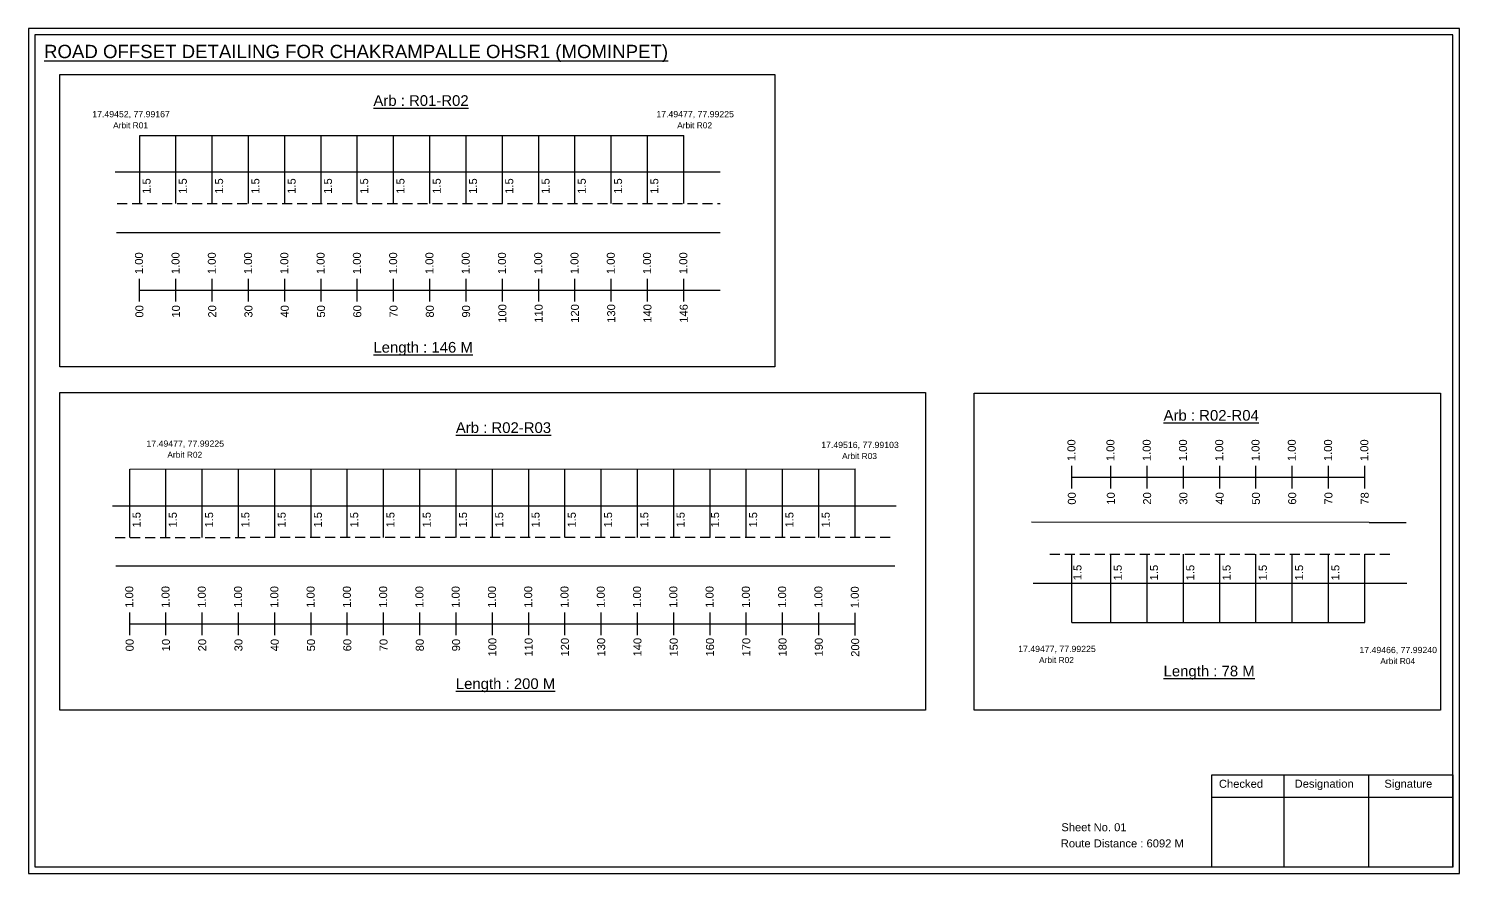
# Model space of a CAD drawing. Header units: inches. Extents: x 664 to 10563, y 382 to 1817.
# Drawn here: x 3788 to 4324, y 1354 to 1670 of the extents above; entities that cross this region are included whole.
import ezdxf

# ---------------------------------------------------------------- set-up
doc = ezdxf.new("R2010")
doc.units = ezdxf.units.IN
doc.header["$MEASUREMENT"] = 0
doc.linetypes.add('DASHED2', pattern=[0.375, 0.25, -0.125])
doc.layers.add('PDF_Geometry', color=7, linetype='Continuous')
doc.layers.add('PDF_Text', color=5, linetype='Continuous')
doc.styles.add('PDF Arial', font='arial.ttf')
doc.styles.get("Standard").update_dxf_attribs({"font": 'arial.ttf'})

msp = doc.modelspace()

# ---------------------------------------------------------------- linework, layer by layer
at = {"color": 5}
for p, q in [((3829.18, 1630.24), (4033.18, 1630.24)), ((3825.43, 1505.11), (4097.47, 1505.3)), ((4178.7, 1447.73), (4288.53, 1447.73))]:
    msp.add_line(p, q, dxfattribs=at)
for p, q in [((3829.18, 1604.7), (3829.18, 1630.24)), ((3842.78, 1604.7), (3842.78, 1630.24)), ((3856.38, 1604.7), (3856.38, 1630.24)), ((3869.98, 1604.7), (3869.98, 1630.24)), ((3883.58, 1604.7), (3883.58, 1630.24)), ((3897.18, 1604.7), (3897.18, 1630.24)), ((3910.78, 1604.7), (3910.78, 1630.24)), ((3924.38, 1604.7), (3924.38, 1630.24)), ((3937.98, 1604.7), (3937.98, 1630.24)), ((3951.58, 1604.7), (3951.58, 1630.24)), ((3965.18, 1604.7), (3965.18, 1630.24)), ((3978.78, 1604.7), (3978.78, 1630.24)), ((3992.38, 1604.7), (3992.38, 1630.24)), ((4005.98, 1604.7), (4005.98, 1630.24)), ((4019.58, 1604.7), (4019.58, 1630.24)), ((4033.18, 1604.7), (4033.18, 1630.24)), ((3819.99, 1616.59), (4046.78, 1616.59)), ((3820.46, 1593.9), (4046.78, 1593.87)), ((3825.43, 1479.59), (3825.43, 1505.12)), ((3839.03, 1479.59), (3839.03, 1505.12)), ((3852.63, 1479.59), (3852.63, 1505.12)), ((3866.23, 1479.59), (3866.23, 1505.12)), ((3879.83, 1479.59), (3879.83, 1505.12)), ((3893.43, 1479.59), (3893.43, 1505.12)), ((3907.03, 1479.59), (3907.03, 1505.12)), ((3920.63, 1479.59), (3920.63, 1505.12)), ((3934.23, 1479.59), (3934.23, 1505.12)), ((3947.83, 1479.59), (3947.83, 1505.12)), ((3961.43, 1479.59), (3961.43, 1505.12)), ((3975.03, 1479.59), (3975.03, 1505.12)), ((3988.63, 1479.59), (3988.63, 1505.12)), ((4002.23, 1479.59), (4002.23, 1505.12)), ((4015.83, 1479.59), (4015.83, 1505.12)), ((4029.43, 1479.59), (4029.43, 1505.12)), ((4043.03, 1479.59), (4043.03, 1505.12)), ((4056.63, 1479.59), (4056.63, 1505.12)), ((4070.23, 1479.59), (4070.23, 1505.12)), ((4083.83, 1479.59), (4083.83, 1505.12)), ((4097.47, 1479.76), (4097.47, 1505.3)), ((3819.02, 1491.47), (4112.86, 1491.47)), ((4290.13, 1485.15), (4163.52, 1485.33)), ((4290.13, 1485.15), (4304.08, 1485.15)), ((4178.7, 1447.73), (4178.7, 1473.27)), ((4193.33, 1447.73), (4193.33, 1473.27)), ((4206.93, 1447.73), (4206.93, 1473.27)), ((4220.53, 1447.73), (4220.53, 1473.27)), ((4234.13, 1447.73), (4234.13, 1473.27)), ((4247.73, 1447.73), (4247.73, 1473.27)), ((4261.33, 1447.73), (4261.33, 1473.27)), ((4274.93, 1447.73), (4274.93, 1473.27)), ((4288.53, 1447.73), (4288.53, 1473.27)), ((3820.27, 1468.91), (4112.26, 1468.87)), ((4164.15, 1462.46), (4290.13, 1462.46)), ((4290.13, 1462.46), (4304.33, 1462.46))]:
    msp.add_line(p, q)
at = {"linetype": 'DASHED2', "ltscale": 15}
for p, q in [((3820.78, 1604.75), (4046.78, 1604.7)), ((3819.98, 1479.59), (4110.59, 1479.64)), ((4170.42, 1473.27), (4299.1, 1473.27))]:
    msp.add_line(p, q, dxfattribs=at)
at = {"color": 217, "true_color": 0x93278f}
for p, q in [((3829.08, 1568.01), (3829.08, 1576.56)), ((3829.18, 1572.28), (4046.78, 1572.32)), ((3842.78, 1568.01), (3842.78, 1576.56)), ((3856.38, 1568.01), (3856.38, 1576.56)), ((3869.98, 1568.01), (3869.98, 1576.56)), ((3883.58, 1568.01), (3883.58, 1576.56)), ((3897.18, 1568.01), (3897.18, 1576.56)), ((3910.78, 1568.01), (3910.78, 1576.56)), ((3924.38, 1568.01), (3924.38, 1576.56)), ((3937.98, 1568.01), (3937.98, 1576.56)), ((3951.58, 1568.01), (3951.58, 1576.56)), ((3965.18, 1568.01), (3965.18, 1576.56)), ((3978.78, 1568.01), (3978.78, 1576.56)), ((3992.38, 1568.01), (3992.38, 1576.56)), ((4005.98, 1568.01), (4005.98, 1576.56)), ((4019.58, 1568.01), (4019.58, 1576.56)), ((4033.18, 1568.01), (4033.18, 1576.56)), ((4178.7, 1497.87), (4178.7, 1506.43)), ((4178.7, 1502.15), (4288.53, 1502.15)), ((4193.33, 1497.87), (4193.33, 1506.43)), ((4206.93, 1497.87), (4206.93, 1506.43)), ((4220.53, 1497.87), (4220.53, 1506.43)), ((4234.13, 1497.87), (4234.13, 1506.43)), ((4247.73, 1497.87), (4247.73, 1506.43)), ((4261.33, 1497.87), (4261.33, 1506.43)), ((4274.93, 1497.87), (4274.93, 1506.43)), ((4288.53, 1497.87), (4288.53, 1506.43)), ((3825.43, 1442.89), (3825.43, 1451.45)), ((3839.03, 1442.89), (3839.03, 1451.45)), ((3852.63, 1442.89), (3852.63, 1451.45)), ((3866.23, 1442.89), (3866.23, 1451.45)), ((3879.83, 1442.89), (3879.83, 1451.45)), ((3893.43, 1442.89), (3893.43, 1451.45)), ((3907.03, 1442.89), (3907.03, 1451.45)), ((3920.63, 1442.89), (3920.63, 1451.45)), ((3934.23, 1442.89), (3934.23, 1451.45)), ((3947.83, 1442.89), (3947.83, 1451.45)), ((3961.43, 1442.89), (3961.43, 1451.45)), ((3975.03, 1442.89), (3975.03, 1451.45)), ((3988.63, 1442.89), (3988.63, 1451.45)), ((4002.23, 1442.89), (4002.23, 1451.45)), ((4015.83, 1442.89), (4015.83, 1451.45)), ((4029.43, 1442.89), (4029.43, 1451.45)), ((4043.03, 1442.89), (4043.03, 1451.45)), ((4056.63, 1442.89), (4056.63, 1451.45)), ((4070.23, 1442.89), (4070.23, 1451.45)), ((4083.83, 1442.89), (4083.83, 1451.45)), ((4097.47, 1442.79), (4097.47, 1451.35)), ((3825.43, 1447.16), (4097.47, 1447.21))]:
    msp.add_line(p, q, dxfattribs=at)
for points in [[(3799.2, 1653.06), (4067.28, 1653.06), (4067.28, 1543.54), (3799.2, 1543.54)], [(3799.2, 1533.85), (4123.78, 1533.85), (4123.78, 1414.85), (3799.2, 1414.85)], [(4142.1, 1533.68), (4316.93, 1533.68), (4316.93, 1414.85), (4142.1, 1414.85)]]:
    msp.add_lwpolyline(points, close=True)
at = {"layer": 'PDF_Geometry'}
for points in [[(3787.53, 1670.32), (3787.53, 1353.61), (4324, 1353.61), (4324, 1670.32)], [(3789.85, 1668), (3789.85, 1356.03), (4321.58, 1356.03), (4321.58, 1668)]]:
    msp.add_lwpolyline(points, close=True, dxfattribs=at)
at = {"layer": 'PDF_Geometry', "color": 242, "true_color": 0xcc1f26}
msp.add_lwpolyline([(4321.58, 1355.94), (4231.24, 1355.94), (4231.24, 1390.55), (4321.58, 1390.55)], close=True, dxfattribs=at)
for points in [[(4258.22, 1390.55), (4258.22, 1355.94)], [(4289.95, 1390.55), (4289.95, 1355.94)], [(4231.24, 1382.17), (4321.58, 1382.17)]]:
    msp.add_lwpolyline(points, dxfattribs=at)

# ---------------------------------------------------------------- texts
at = {"color": 242, "true_color": 0xcd2027}
for s, height, p in [('%%UROAD OFFSET DETAILING FOR CHAKRAMPALLE OHSR1 (MOMINPET)', 5, (3793.3, 1659.25)), ('%%UArb : R01-R02', 4, (3916.81, 1641.35)), ('%%ULength : 146 M', 4, (3916.81, 1548.85)), ('%%UArb : R02-R04', 4, (4213.09, 1523.34)), ('%%UArb : R02-R03', 4, (3947.72, 1518.73)), ('%%ULength : 78 M', 4, (4213.09, 1427.47)), ('%%ULength : 200 M', 4, (3947.72, 1422.73))]:
    msp.add_text(s, height=height, dxfattribs=at).set_placement(p)
at = {"color": 5}
for s, height, p in [('17.49452, 77.99167', 2.34, (3811.4, 1637.08)), ('17.49477, 77.99225', 2.34, (4022.9, 1637.08)), ('Arbit R01', 2.246, (3819.22, 1632.95)), ('Arbit R02', 2.246, (4030.72, 1632.95)), ('17.49477, 77.99225', 2.34, (3831.72, 1513.56)), ('17.49516, 77.99103', 2.34, (4084.72, 1513.07)), ('Arbit R02', 2.246, (3839.54, 1509.43)), ('Arbit R03', 2.246, (4092.54, 1508.94)), ('17.49477, 77.99225', 2.34, (4158.57, 1436.59)), ('17.49466, 77.99240', 2.34, (4286.52, 1436.19)), ('Arbit R02', 2.246, (4166.39, 1432.47)), ('Arbit R04', 2.246, (4294.34, 1432.07))]:
    msp.add_text(s, height=height, dxfattribs=at).set_placement(p)
for p in [(3833.25, 1608.38), (3846.85, 1608.38), (3860.45, 1608.38), (3874.05, 1608.38), (3887.65, 1608.38), (3901.25, 1608.38), (3914.85, 1608.38), (3928.45, 1608.38), (3942.05, 1608.38), (3955.65, 1608.38), (3969.25, 1608.38), (3982.85, 1608.38), (3996.45, 1608.38), (4010.05, 1608.38), (4023.65, 1608.38), (3829.5, 1483.26), (3843.1, 1483.26), (3856.7, 1483.26), (3870.3, 1483.26), (3883.9, 1483.26), (3897.5, 1483.26), (3911.1, 1483.26), (3924.7, 1483.26), (3938.3, 1483.26), (3951.9, 1483.26), (3965.5, 1483.26), (3979.1, 1483.26), (3992.7, 1483.26), (4006.3, 1483.26), (4019.9, 1483.26), (4033.5, 1483.26), (4046.42, 1483.26), (4060.7, 1483.26), (4074.3, 1483.26), (4087.9, 1483.26), (4182.3, 1463.51), (4197.4, 1463.46), (4211, 1463.46), (4224.6, 1463.46), (4238.2, 1463.46), (4251.8, 1463.46), (4265.4, 1463.46), (4279, 1463.46)]:
    msp.add_text('1.5', height=3, rotation=90).set_placement(p)
at = {"color": 217, "true_color": 0x93278f}
for s, p in [('1.00', (3830.4, 1578.3)), ('1.00', (3844.11, 1578.3)), ('1.00', (3857.71, 1578.3)), ('1.00', (3871.31, 1578.3)), ('1.00', (3884.91, 1578.3)), ('1.00', (3898.51, 1578.3)), ('1.00', (3912.11, 1578.3)), ('1.00', (3925.71, 1578.3)), ('1.00', (3939.31, 1578.3)), ('1.00', (3952.91, 1578.3)), ('1.00', (3966.51, 1578.3)), ('1.00', (3980.11, 1578.3)), ('1.00', (3993.71, 1578.3)), ('1.00', (4007.31, 1578.3)), ('1.00', (4020.91, 1578.3)), ('1.00', (4034.51, 1578.3)), ('100', (3966.66, 1560.03)), ('110', (3980.26, 1560.03)), ('120', (3993.86, 1560.03)), ('130', (4007.46, 1560.03)), ('140', (4021.06, 1560.03)), ('146', (4034.66, 1560.03)), ('00', (3830.56, 1561.98)), ('10', (3844.26, 1561.98)), ('20', (3857.86, 1561.98)), ('30', (3871.46, 1561.98)), ('40', (3885.06, 1561.98)), ('50', (3898.66, 1561.98)), ('60', (3912.26, 1561.98)), ('70', (3925.86, 1561.98)), ('80', (3939.46, 1561.98)), ('90', (3953.06, 1561.98)), ('1.00', (4180.03, 1508.17)), ('1.00', (4194.66, 1508.17)), ('1.00', (4208.26, 1508.17)), ('1.00', (4221.86, 1508.17)), ('1.00', (4235.46, 1508.17)), ('1.00', (4249.06, 1508.17)), ('1.00', (4262.66, 1508.17)), ('1.00', (4276.26, 1508.17)), ('1.00', (4289.86, 1508.17)), ('00', (4180.18, 1491.85)), ('10', (4194.81, 1491.85)), ('20', (4208.41, 1491.85)), ('30', (4222.01, 1491.85)), ('40', (4235.61, 1491.85)), ('50', (4249.21, 1491.85)), ('60', (4262.81, 1491.85)), ('70', (4276.41, 1491.85)), ('78', (4290.01, 1491.85)), ('1.00', (3826.76, 1453.18)), ('1.00', (3840.36, 1453.18)), ('1.00', (3853.96, 1453.18)), ('1.00', (3867.56, 1453.18)), ('1.00', (3881.16, 1453.18)), ('1.00', (3894.76, 1453.18)), ('1.00', (3908.36, 1453.18)), ('1.00', (3921.96, 1453.18)), ('1.00', (3935.56, 1453.18)), ('1.00', (3949.16, 1453.18)), ('1.00', (3962.76, 1453.18)), ('1.00', (3976.36, 1453.18)), ('1.00', (3989.96, 1453.18)), ('1.00', (4003.56, 1453.18)), ('1.00', (4017.16, 1453.18)), ('1.00', (4030.76, 1453.18)), ('1.00', (4044.36, 1453.18)), ('1.00', (4057.96, 1453.18)), ('1.00', (4071.56, 1453.18)), ('1.00', (4085.16, 1453.18)), ('1.00', (4098.8, 1453.08)), ('00', (3826.91, 1436.86)), ('10', (3840.51, 1436.86)), ('20', (3854.11, 1436.86)), ('30', (3867.71, 1436.86)), ('40', (3881.31, 1436.86)), ('50', (3894.91, 1436.86)), ('60', (3908.51, 1436.86)), ('70', (3922.11, 1436.86)), ('80', (3935.71, 1436.86)), ('90', (3949.31, 1436.86)), ('100', (3962.91, 1434.91)), ('110', (3976.51, 1434.91)), ('120', (3990.11, 1434.91)), ('130', (4003.71, 1434.91)), ('140', (4017.31, 1434.91)), ('150', (4030.91, 1434.91)), ('160', (4044.51, 1434.91)), ('170', (4058.11, 1434.91)), ('180', (4071.71, 1434.91)), ('190', (4085.31, 1434.91)), ('200', (4098.95, 1434.81))]:
    msp.add_text(s, height=3, rotation=90, dxfattribs=at).set_placement(p)
for s, p in [('Sheet No. 01', (4174.74, 1369.41)), ('Route Distance : 6092 M', (4174.55, 1363.36))]:
    msp.add_text(s, height=3).set_placement(p)
at = {"layer": 'PDF_Text', "color": 7, "attachment_point": 7, "style": 'PDF Arial'}
for s, insert, char_height in [('Checked', (4233.84, 1385.66), 3.001), ('Designation', (4262.22, 1384.83), 3.0006), ('Signature', (4295.9, 1384.83), 3.001)]:
    msp.add_mtext(s, dxfattribs=dict(at, insert=insert, char_height=char_height))

doc.saveas('drawing.dxf')
